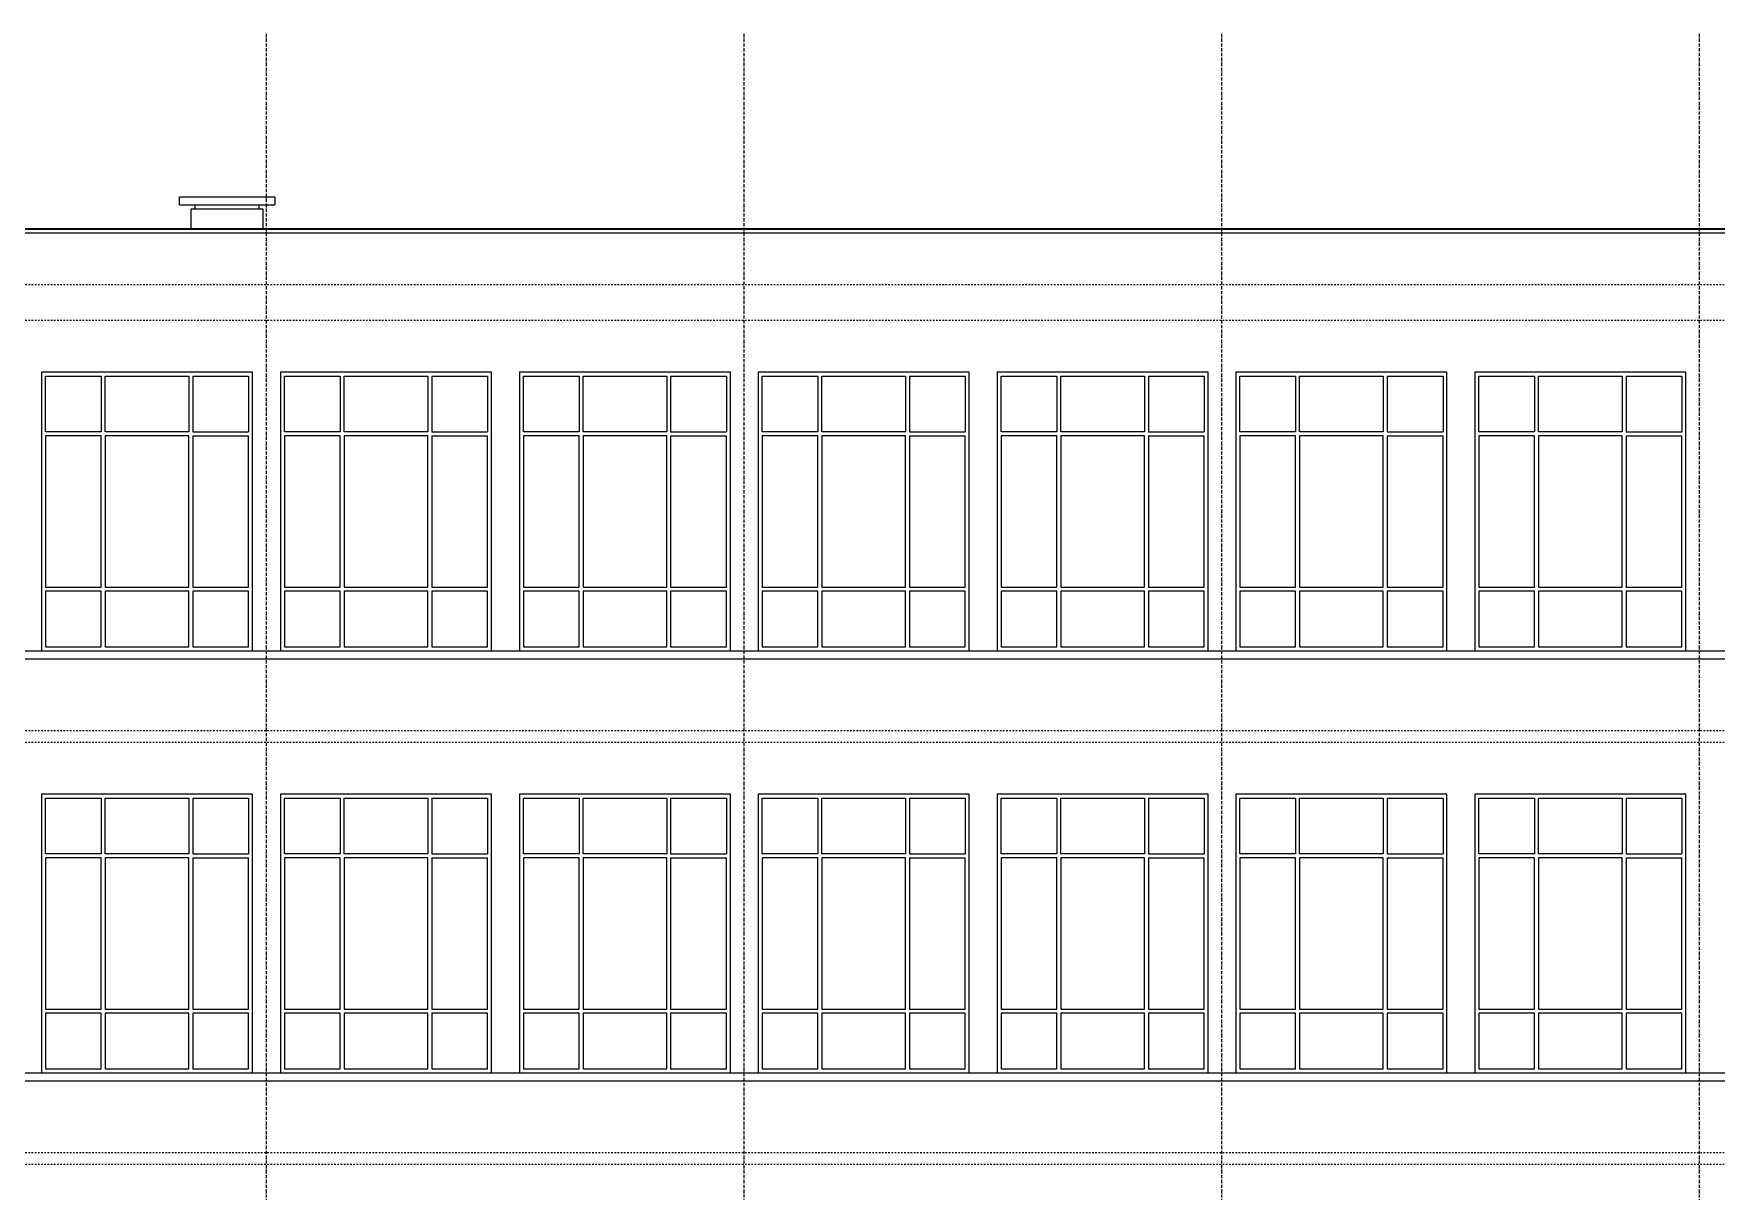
# Model space of a CAD drawing. Header units: inches. Extents: x -72385 to 39588, y -6525 to 66685.
# Drawn here: x -353 to 1760, y 19637 to 21091 of the extents above; entities that cross this region are included whole.
import ezdxf

# ---------------------------------------------------------------- set-up
doc = ezdxf.new("R2010")
doc.units = ezdxf.units.IN
doc.header["$MEASUREMENT"] = 0
doc.linetypes.add('DashDot', pattern=[0.6, 0.4, -0.1, 0, -0.1])
doc.linetypes.add('Hidden', pattern=[0.4, 0.2, -0.2])
for name, color, linetype, lineweight in [('Оси', 252, 'DashDot', 25), ('Фасади Разрези дебело', 7, 'Continuous', 35), ('Фасади Разрези пунктир', 253, 'Hidden', 25), ('Фасади Разрези тънко', 253, 'Continuous', 25)]:
    doc.layers.add(name, color=color, linetype=linetype, lineweight=lineweight)

msp = doc.modelspace()

# ---------------------------------------------------------------- linework, layer by layer
at = {"layer": 'Оси', "ltscale": 10}
for p, q in [((-61, 21090.9), (-61, 18040.9)), ((539, 21090.9), (539, 18040.9)), ((1139, 21090.9), (1139, 18040.9)), ((1739, 21090.9), (1739, 18060.9))]:
    msp.add_line(p, q, dxfattribs=at)
at = {"layer": 'Фасади Разрези дебело', "ltscale": 10, "extrusion": (1.2091e-15, 1, -2.22045e-16)}
msp.add_line((-7028.6, 20845.9), (5077.4, 20845.9), dxfattribs=at)
at = {"layer": 'Фасади Разрези пунктир', "ltscale": 10, "extrusion": (1.2091e-15, 1, -2.22045e-16)}
for p, q in [((-7023.6, 20775.9), (5072.4, 20775.9)), ((-7023.6, 20730.9), (5072.4, 20730.9)), ((-7023.6, 20215.9), (5072.4, 20215.9)), ((-7023.6, 20200.9), (5072.4, 20200.9)), ((-7023.6, 19685.9), (5072.4, 19685.9)), ((-7023.6, 19670.9), (5072.4, 19670.9))]:
    msp.add_line(p, q, dxfattribs=at)
at = {"layer": 'Фасади Разрези тънко', "ltscale": 10, "extrusion": (1.2091e-15, 1, -2.22045e-16)}
for p, q in [((-170.1, 20885.9), (-50.1, 20885.9)), ((-170.1, 20875.9), (-50.1, 20875.9)), ((-155.1, 20870.9), (-65.1, 20870.9)), ((-7023.6, 20840.9), (5072.4, 20840.9)), ((-1858.2, 20315.9), (4767.3, 20315.9)), ((-1858.2, 20305.9), (4767.3, 20305.9)), ((-1858.2, 19785.9), (4767.3, 19785.9)), ((-1858.2, 19775.9), (4767.3, 19775.9))]:
    msp.add_line(p, q, dxfattribs=at)
at = {"layer": 'Фасади Разрези тънко', "ltscale": 10}
for p, q in [((-170.1, 20875.9), (-170.1, 20885.9)), ((-50.1, 20885.9), (-50.1, 20875.9)), ((-155.1, 20845.9), (-155.1, 20870.9)), ((-150.1, 20870.9), (-150.1, 20875.9)), ((-70.1, 20875.9), (-70.1, 20870.9)), ((-65.1, 20870.9), (-65.1, 20845.9)), ((-158.1, 20660.9), (-158.1, 20590.9)), ((-153.1, 20660.9), (-153.1, 20590.9)), ((-83.1, 20660.9), (-83.1, 20590.9)), ((142, 20660.9), (142, 20590.9)), ((147, 20660.9), (147, 20590.9)), ((217, 20660.9), (217, 20590.9)), ((442, 20660.9), (442, 20590.9)), ((447, 20660.9), (447, 20590.9)), ((517, 20660.9), (517, 20590.9)), ((742, 20660.9), (742, 20590.9)), ((747, 20660.9), (747, 20590.9)), ((817, 20660.9), (817, 20590.9)), ((1042, 20660.9), (1042, 20590.9)), ((1047, 20660.9), (1047, 20590.9)), ((1117, 20660.9), (1117, 20590.9)), ((1342.1, 20660.9), (1342.1, 20590.9)), ((1347.1, 20660.9), (1347.1, 20590.9)), ((1417.1, 20660.9), (1417.1, 20590.9)), ((1642.1, 20660.9), (1642.1, 20590.9)), ((1647.1, 20660.9), (1647.1, 20590.9)), ((1717.1, 20660.9), (1717.1, 20590.9)), ((-158.1, 20130.9), (-158.1, 20060.9)), ((-153.1, 20130.9), (-153.1, 20060.9)), ((-83.1, 20130.9), (-83.1, 20060.9)), ((142, 20130.9), (142, 20060.9)), ((147, 20130.9), (147, 20060.9)), ((217, 20130.9), (217, 20060.9)), ((442, 20130.9), (442, 20060.9)), ((447, 20130.9), (447, 20060.9)), ((517, 20130.9), (517, 20060.9)), ((742, 20130.9), (742, 20060.9)), ((747, 20130.9), (747, 20060.9)), ((817, 20130.9), (817, 20060.9)), ((1042, 20130.9), (1042, 20060.9)), ((1047, 20130.9), (1047, 20060.9)), ((1117, 20130.9), (1117, 20060.9)), ((1342.1, 20130.9), (1342.1, 20060.9)), ((1347.1, 20130.9), (1347.1, 20060.9)), ((1417.1, 20130.9), (1417.1, 20060.9)), ((1642.1, 20130.9), (1642.1, 20060.9)), ((1647.1, 20130.9), (1647.1, 20060.9)), ((1717.1, 20130.9), (1717.1, 20060.9))]:
    msp.add_line(p, q, dxfattribs=at)
at = {"layer": 'Фасади Разрези тънко', "ltscale": 10, "extrusion": (2.5431e-15, 1, -2.22045e-16)}
for p, q in [((-153.1, 20660.9), (-83.1, 20660.9)), ((147, 20660.9), (217, 20660.9)), ((447, 20660.9), (517, 20660.9)), ((747, 20660.9), (817, 20660.9)), ((1047, 20660.9), (1117, 20660.9)), ((1347.1, 20660.9), (1417.1, 20660.9)), ((1647.1, 20660.9), (1717.1, 20660.9)), ((-153.1, 20590.9), (-83.1, 20590.9)), ((-153.1, 20585.9), (-83.1, 20585.9)), ((147, 20590.9), (217, 20590.9)), ((147, 20585.9), (217, 20585.9)), ((447, 20590.9), (517, 20590.9)), ((447, 20585.9), (517, 20585.9)), ((747, 20590.9), (817, 20590.9)), ((747, 20585.9), (817, 20585.9)), ((1047, 20590.9), (1117, 20590.9)), ((1047, 20585.9), (1117, 20585.9)), ((1347.1, 20590.9), (1417.1, 20590.9)), ((1347.1, 20585.9), (1417.1, 20585.9)), ((1647.1, 20590.9), (1717.1, 20590.9)), ((1647.1, 20585.9), (1717.1, 20585.9)), ((-153.1, 20130.9), (-83.1, 20130.9)), ((147, 20130.9), (217, 20130.9)), ((447, 20130.9), (517, 20130.9)), ((747, 20130.9), (817, 20130.9)), ((1047, 20130.9), (1117, 20130.9)), ((1347.1, 20130.9), (1417.1, 20130.9)), ((1647.1, 20130.9), (1717.1, 20130.9)), ((-153.1, 20060.9), (-83.1, 20060.9)), ((147, 20060.9), (217, 20060.9)), ((447, 20060.9), (517, 20060.9)), ((747, 20060.9), (817, 20060.9)), ((1047, 20060.9), (1117, 20060.9)), ((1347.1, 20060.9), (1417.1, 20060.9)), ((1647.1, 20060.9), (1717.1, 20060.9)), ((-153.1, 20055.9), (-83.1, 20055.9)), ((147, 20055.9), (217, 20055.9)), ((447, 20055.9), (517, 20055.9)), ((747, 20055.9), (817, 20055.9)), ((1047, 20055.9), (1117, 20055.9)), ((1347.1, 20055.9), (1417.1, 20055.9)), ((1647.1, 20055.9), (1717.1, 20055.9))]:
    msp.add_line(p, q, dxfattribs=at)
at = {"layer": 'Фасади Разрези тънко', "ltscale": 10}
for points in [[(-78.1, 20665.9, 0), (-343.1, 20665.9, 0), (-343.1, 20315.9, 0), (-78.1, 20315.9, 0), (-78.1, 20665.9, 0)], [(-158.1, 20590.9, 0), (-263.1, 20590.9, 0), (-263.1, 20660.9, 0), (-158.1, 20660.9, 0)], [(222, 20665.9, 0), (-43.1, 20665.9, 0), (-43.1, 20315.9, 0), (222, 20315.9, 0), (222, 20665.9, 0)], [(142, 20590.9, 0), (36.9, 20590.9, 0), (36.9, 20660.9, 0), (142, 20660.9, 0)], [(522, 20665.9, 0), (257, 20665.9, 0), (257, 20315.9, 0), (522, 20315.9, 0), (522, 20665.9, 0)], [(442, 20590.9, 0), (337, 20590.9, 0), (337, 20660.9, 0), (442, 20660.9, 0)], [(822, 20665.9, 0), (557, 20665.9, 0), (557, 20315.9, 0), (822, 20315.9, 0), (822, 20665.9, 0)], [(742, 20590.9, 0), (637, 20590.9, 0), (637, 20660.9, 0), (742, 20660.9, 0)], [(1122, 20665.9, 0), (857, 20665.9, 0), (857, 20315.9, 0), (1122, 20315.9, 0), (1122, 20665.9, 0)], [(1042, 20590.9, 0), (937, 20590.9, 0), (937, 20660.9, 0), (1042, 20660.9, 0)], [(1422.1, 20665.9, 0), (1157, 20665.9, 0), (1157, 20315.9, 0), (1422.1, 20315.9, 0), (1422.1, 20665.9, 0)], [(1342.1, 20590.9, 0), (1237, 20590.9, 0), (1237, 20660.9, 0), (1342.1, 20660.9, 0)], [(1722.1, 20665.9, 0), (1457.1, 20665.9, 0), (1457.1, 20315.9, 0), (1722.1, 20315.9, 0), (1722.1, 20665.9, 0)], [(1642.1, 20590.9, 0), (1537.1, 20590.9, 0), (1537.1, 20660.9, 0), (1642.1, 20660.9, 0)], [(-158.1, 20585.9, 0), (-263.1, 20585.9, 0), (-263.1, 20395.9, 0), (-158.1, 20395.9, 0), (-158.1, 20585.9, 0)], [(-153.1, 20585.9, 0), (-153.1, 20395.9, 0), (-83.1, 20395.9, 0), (-83.1, 20585.9, 0)], [(142, 20585.9, 0), (36.9, 20585.9, 0), (36.9, 20395.9, 0), (142, 20395.9, 0), (142, 20585.9, 0)], [(147, 20585.9, 0), (147, 20395.9, 0), (217, 20395.9, 0), (217, 20585.9, 0)], [(442, 20585.9, 0), (337, 20585.9, 0), (337, 20395.9, 0), (442, 20395.9, 0), (442, 20585.9, 0)], [(447, 20585.9, 0), (447, 20395.9, 0), (517, 20395.9, 0), (517, 20585.9, 0)], [(742, 20585.9, 0), (637, 20585.9, 0), (637, 20395.9, 0), (742, 20395.9, 0), (742, 20585.9, 0)], [(747, 20585.9, 0), (747, 20395.9, 0), (817, 20395.9, 0), (817, 20585.9, 0)], [(1042, 20585.9, 0), (937, 20585.9, 0), (937, 20395.9, 0), (1042, 20395.9, 0), (1042, 20585.9, 0)], [(1047, 20585.9, 0), (1047, 20395.9, 0), (1117, 20395.9, 0), (1117, 20585.9, 0)], [(1342.1, 20585.9, 0), (1237, 20585.9, 0), (1237, 20395.9, 0), (1342.1, 20395.9, 0), (1342.1, 20585.9, 0)], [(1347.1, 20585.9, 0), (1347.1, 20395.9, 0), (1417.1, 20395.9, 0), (1417.1, 20585.9, 0)], [(1642.1, 20585.9, 0), (1537.1, 20585.9, 0), (1537.1, 20395.9, 0), (1642.1, 20395.9, 0), (1642.1, 20585.9, 0)], [(1647.1, 20585.9, 0), (1647.1, 20395.9, 0), (1717.1, 20395.9, 0), (1717.1, 20585.9, 0)], [(-78.1, 20135.9, 0), (-343.1, 20135.9, 0), (-343.1, 19785.9, 0), (-78.1, 19785.9, 0), (-78.1, 20135.9, 0)], [(-158.1, 20060.9, 0), (-263.1, 20060.9, 0), (-263.1, 20130.9, 0), (-158.1, 20130.9, 0)], [(222, 20135.9, 0), (-43.1, 20135.9, 0), (-43.1, 19785.9, 0), (222, 19785.9, 0), (222, 20135.9, 0)], [(142, 20060.9, 0), (36.9, 20060.9, 0), (36.9, 20130.9, 0), (142, 20130.9, 0)], [(522, 20135.9, 0), (257, 20135.9, 0), (257, 19785.9, 0), (522, 19785.9, 0), (522, 20135.9, 0)], [(442, 20060.9, 0), (337, 20060.9, 0), (337, 20130.9, 0), (442, 20130.9, 0)], [(822, 20135.9, 0), (557, 20135.9, 0), (557, 19785.9, 0), (822, 19785.9, 0), (822, 20135.9, 0)], [(742, 20060.9, 0), (637, 20060.9, 0), (637, 20130.9, 0), (742, 20130.9, 0)], [(1122, 20135.9, 0), (857, 20135.9, 0), (857, 19785.9, 0), (1122, 19785.9, 0), (1122, 20135.9, 0)], [(1042, 20060.9, 0), (937, 20060.9, 0), (937, 20130.9, 0), (1042, 20130.9, 0)], [(1422.1, 20135.9, 0), (1157, 20135.9, 0), (1157, 19785.9, 0), (1422.1, 19785.9, 0), (1422.1, 20135.9, 0)], [(1342.1, 20060.9, 0), (1237, 20060.9, 0), (1237, 20130.9, 0), (1342.1, 20130.9, 0)], [(1722.1, 20135.9, 0), (1457.1, 20135.9, 0), (1457.1, 19785.9, 0), (1722.1, 19785.9, 0), (1722.1, 20135.9, 0)], [(1642.1, 20060.9, 0), (1537.1, 20060.9, 0), (1537.1, 20130.9, 0), (1642.1, 20130.9, 0)], [(-158.1, 20055.9, 0), (-263.1, 20055.9, 0), (-263.1, 19865.9, 0), (-158.1, 19865.9, 0), (-158.1, 20055.9, 0)], [(-153.1, 20055.9, 0), (-153.1, 19865.9, 0), (-83.1, 19865.9, 0), (-83.1, 20055.9, 0)], [(142, 20055.9, 0), (36.9, 20055.9, 0), (36.9, 19865.9, 0), (142, 19865.9, 0), (142, 20055.9, 0)], [(147, 20055.9, 0), (147, 19865.9, 0), (217, 19865.9, 0), (217, 20055.9, 0)], [(442, 20055.9, 0), (337, 20055.9, 0), (337, 19865.9, 0), (442, 19865.9, 0), (442, 20055.9, 0)], [(447, 20055.9, 0), (447, 19865.9, 0), (517, 19865.9, 0), (517, 20055.9, 0)], [(742, 20055.9, 0), (637, 20055.9, 0), (637, 19865.9, 0), (742, 19865.9, 0), (742, 20055.9, 0)], [(747, 20055.9, 0), (747, 19865.9, 0), (817, 19865.9, 0), (817, 20055.9, 0)], [(1042, 20055.9, 0), (937, 20055.9, 0), (937, 19865.9, 0), (1042, 19865.9, 0), (1042, 20055.9, 0)], [(1047, 20055.9, 0), (1047, 19865.9, 0), (1117, 19865.9, 0), (1117, 20055.9, 0)], [(1342.1, 20055.9, 0), (1237, 20055.9, 0), (1237, 19865.9, 0), (1342.1, 19865.9, 0), (1342.1, 20055.9, 0)], [(1347.1, 20055.9, 0), (1347.1, 19865.9, 0), (1417.1, 19865.9, 0), (1417.1, 20055.9, 0)], [(1642.1, 20055.9, 0), (1537.1, 20055.9, 0), (1537.1, 19865.9, 0), (1642.1, 19865.9, 0), (1642.1, 20055.9, 0)], [(1647.1, 20055.9, 0), (1647.1, 19865.9, 0), (1717.1, 19865.9, 0), (1717.1, 20055.9, 0)]]:
    msp.add_polyline3d(points, dxfattribs=at)
for points in [[(-338.1, 20590.9, 0), (-338.1, 20660.9, 0), (-268.1, 20660.9, 0), (-268.1, 20590.9, 0)], [(-38.1, 20590.9, 0), (-38.1, 20660.9, 0), (31.9, 20660.9, 0), (31.9, 20590.9, 0)], [(262, 20590.9, 0), (262, 20660.9, 0), (332, 20660.9, 0), (332, 20590.9, 0)], [(562, 20590.9, 0), (562, 20660.9, 0), (632, 20660.9, 0), (632, 20590.9, 0)], [(862, 20590.9, 0), (862, 20660.9, 0), (932, 20660.9, 0), (932, 20590.9, 0)], [(1162, 20590.9, 0), (1162, 20660.9, 0), (1232, 20660.9, 0), (1232, 20590.9, 0)], [(1462.1, 20590.9, 0), (1462.1, 20660.9, 0), (1532.1, 20660.9, 0), (1532.1, 20590.9, 0)], [(-338.1, 20395.9, 0), (-268.1, 20395.9, 0), (-268.1, 20585.9, 0), (-338.1, 20585.9, 0)], [(-38.1, 20395.9, 0), (31.9, 20395.9, 0), (31.9, 20585.9, 0), (-38.1, 20585.9, 0)], [(262, 20395.9, 0), (332, 20395.9, 0), (332, 20585.9, 0), (262, 20585.9, 0)], [(562, 20395.9, 0), (632, 20395.9, 0), (632, 20585.9, 0), (562, 20585.9, 0)], [(862, 20395.9, 0), (932, 20395.9, 0), (932, 20585.9, 0), (862, 20585.9, 0)], [(1162, 20395.9, 0), (1232, 20395.9, 0), (1232, 20585.9, 0), (1162, 20585.9, 0)], [(1462.1, 20395.9, 0), (1532.1, 20395.9, 0), (1532.1, 20585.9, 0), (1462.1, 20585.9, 0)], [(-338.1, 20320.9, 0), (-268.1, 20320.9, 0), (-268.1, 20390.9, 0), (-338.1, 20390.9, 0)], [(-263.1, 20320.9, 0), (-158.1, 20320.9, 0), (-158.1, 20390.9, 0), (-263.1, 20390.9, 0)], [(-83.1, 20320.9, 0), (-83.1, 20390.9, 0), (-153.1, 20390.9, 0), (-153.1, 20320.9, 0)], [(-38.1, 20320.9, 0), (31.9, 20320.9, 0), (31.9, 20390.9, 0), (-38.1, 20390.9, 0)], [(36.9, 20320.9, 0), (142, 20320.9, 0), (142, 20390.9, 0), (36.9, 20390.9, 0)], [(217, 20320.9, 0), (217, 20390.9, 0), (147, 20390.9, 0), (147, 20320.9, 0)], [(262, 20320.9, 0), (332, 20320.9, 0), (332, 20390.9, 0), (262, 20390.9, 0)], [(337, 20320.9, 0), (442, 20320.9, 0), (442, 20390.9, 0), (337, 20390.9, 0)], [(517, 20320.9, 0), (517, 20390.9, 0), (447, 20390.9, 0), (447, 20320.9, 0)], [(562, 20320.9, 0), (632, 20320.9, 0), (632, 20390.9, 0), (562, 20390.9, 0)], [(637, 20320.9, 0), (742, 20320.9, 0), (742, 20390.9, 0), (637, 20390.9, 0)], [(817, 20320.9, 0), (817, 20390.9, 0), (747, 20390.9, 0), (747, 20320.9, 0)], [(862, 20320.9, 0), (932, 20320.9, 0), (932, 20390.9, 0), (862, 20390.9, 0)], [(937, 20320.9, 0), (1042, 20320.9, 0), (1042, 20390.9, 0), (937, 20390.9, 0)], [(1117, 20320.9, 0), (1117, 20390.9, 0), (1047, 20390.9, 0), (1047, 20320.9, 0)], [(1162, 20320.9, 0), (1232, 20320.9, 0), (1232, 20390.9, 0), (1162, 20390.9, 0)], [(1237, 20320.9, 0), (1342.1, 20320.9, 0), (1342.1, 20390.9, 0), (1237, 20390.9, 0)], [(1417.1, 20320.9, 0), (1417.1, 20390.9, 0), (1347.1, 20390.9, 0), (1347.1, 20320.9, 0)], [(1462.1, 20320.9, 0), (1532.1, 20320.9, 0), (1532.1, 20390.9, 0), (1462.1, 20390.9, 0)], [(1537.1, 20320.9, 0), (1642.1, 20320.9, 0), (1642.1, 20390.9, 0), (1537.1, 20390.9, 0)], [(1717.1, 20320.9, 0), (1717.1, 20390.9, 0), (1647.1, 20390.9, 0), (1647.1, 20320.9, 0)], [(-338.1, 20060.9, 0), (-338.1, 20130.9, 0), (-268.1, 20130.9, 0), (-268.1, 20060.9, 0)], [(-38.1, 20060.9, 0), (-38.1, 20130.9, 0), (31.9, 20130.9, 0), (31.9, 20060.9, 0)], [(262, 20060.9, 0), (262, 20130.9, 0), (332, 20130.9, 0), (332, 20060.9, 0)], [(562, 20060.9, 0), (562, 20130.9, 0), (632, 20130.9, 0), (632, 20060.9, 0)], [(862, 20060.9, 0), (862, 20130.9, 0), (932, 20130.9, 0), (932, 20060.9, 0)], [(1162, 20060.9, 0), (1162, 20130.9, 0), (1232, 20130.9, 0), (1232, 20060.9, 0)], [(1462.1, 20060.9, 0), (1462.1, 20130.9, 0), (1532.1, 20130.9, 0), (1532.1, 20060.9, 0)], [(-338.1, 19865.9, 0), (-268.1, 19865.9, 0), (-268.1, 20055.9, 0), (-338.1, 20055.9, 0)], [(-38.1, 19865.9, 0), (31.9, 19865.9, 0), (31.9, 20055.9, 0), (-38.1, 20055.9, 0)], [(262, 19865.9, 0), (332, 19865.9, 0), (332, 20055.9, 0), (262, 20055.9, 0)], [(562, 19865.9, 0), (632, 19865.9, 0), (632, 20055.9, 0), (562, 20055.9, 0)], [(862, 19865.9, 0), (932, 19865.9, 0), (932, 20055.9, 0), (862, 20055.9, 0)], [(1162, 19865.9, 0), (1232, 19865.9, 0), (1232, 20055.9, 0), (1162, 20055.9, 0)], [(1462.1, 19865.9, 0), (1532.1, 19865.9, 0), (1532.1, 20055.9, 0), (1462.1, 20055.9, 0)], [(-338.1, 19790.9, 0), (-268.1, 19790.9, 0), (-268.1, 19860.9, 0), (-338.1, 19860.9, 0)], [(-263.1, 19790.9, 0), (-158.1, 19790.9, 0), (-158.1, 19860.9, 0), (-263.1, 19860.9, 0)], [(-83.1, 19790.9, 0), (-83.1, 19860.9, 0), (-153.1, 19860.9, 0), (-153.1, 19790.9, 0)], [(-38.1, 19790.9, 0), (31.9, 19790.9, 0), (31.9, 19860.9, 0), (-38.1, 19860.9, 0)], [(36.9, 19790.9, 0), (142, 19790.9, 0), (142, 19860.9, 0), (36.9, 19860.9, 0)], [(217, 19790.9, 0), (217, 19860.9, 0), (147, 19860.9, 0), (147, 19790.9, 0)], [(262, 19790.9, 0), (332, 19790.9, 0), (332, 19860.9, 0), (262, 19860.9, 0)], [(337, 19790.9, 0), (442, 19790.9, 0), (442, 19860.9, 0), (337, 19860.9, 0)], [(517, 19790.9, 0), (517, 19860.9, 0), (447, 19860.9, 0), (447, 19790.9, 0)], [(562, 19790.9, 0), (632, 19790.9, 0), (632, 19860.9, 0), (562, 19860.9, 0)], [(637, 19790.9, 0), (742, 19790.9, 0), (742, 19860.9, 0), (637, 19860.9, 0)], [(817, 19790.9, 0), (817, 19860.9, 0), (747, 19860.9, 0), (747, 19790.9, 0)], [(862, 19790.9, 0), (932, 19790.9, 0), (932, 19860.9, 0), (862, 19860.9, 0)], [(937, 19790.9, 0), (1042, 19790.9, 0), (1042, 19860.9, 0), (937, 19860.9, 0)], [(1117, 19790.9, 0), (1117, 19860.9, 0), (1047, 19860.9, 0), (1047, 19790.9, 0)], [(1162, 19790.9, 0), (1232, 19790.9, 0), (1232, 19860.9, 0), (1162, 19860.9, 0)], [(1237, 19790.9, 0), (1342.1, 19790.9, 0), (1342.1, 19860.9, 0), (1237, 19860.9, 0)], [(1417.1, 19790.9, 0), (1417.1, 19860.9, 0), (1347.1, 19860.9, 0), (1347.1, 19790.9, 0)], [(1462.1, 19790.9, 0), (1532.1, 19790.9, 0), (1532.1, 19860.9, 0), (1462.1, 19860.9, 0)], [(1537.1, 19790.9, 0), (1642.1, 19790.9, 0), (1642.1, 19860.9, 0), (1537.1, 19860.9, 0)], [(1717.1, 19790.9, 0), (1717.1, 19860.9, 0), (1647.1, 19860.9, 0), (1647.1, 19790.9, 0)]]:
    msp.add_polyline3d(points, close=True, dxfattribs=at)

doc.saveas('drawing.dxf')
